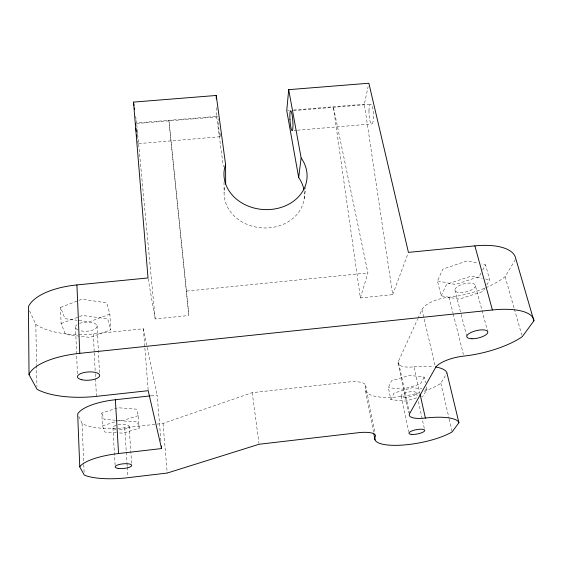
<?xml version="1.0" encoding="UTF-8"?>
<svg xmlns="http://www.w3.org/2000/svg" width="562" height="562" viewBox="0 0 562 562"><rect width="100%" height="100%" fill="white"/><g stroke="black" fill="none" stroke-linecap="round" stroke-linejoin="round"><path stroke-width="0.42" stroke-dasharray="2.81 2.11" d="M137.964 143.64L137.557 137.458M304.147 198.702L305.742 187.455M360.382 297.951L367.927 272.963L333.336 106.773L360.382 297.951L392.683 294.643L364.331 104.223L368.131 86.597M392.683 294.643L408.131 253.195M409.586 413.723L398.374 361.485L417.601 319.188M417.959 318.387L421.95 309.613A23.014 8.929 -13.1 0 1 449.031 297.214A55.624 23.07 -14.2 0 0 485.132 288.025M416.611 397.882L405.279 401.12L390.857 399.687L388.37 387.639L391.531 380.762L409.684 375.381L424.191 377.123L425.483 382.806M485.125 287.842L483.046 291.46L459.189 299.174L441.121 295.781L437.454 280.916L442.891 269.1L467.352 260.81L478.093 263.185M390.857 399.687L394.088 393L412.382 387.689L421.809 388.728M441.121 295.781L446.699 284.253L471.42 276.054L482.217 278.309M424.191 377.123L420.411 384.05L402.729 389.199L388.37 387.639M481.072 272.984L479.049 276.694L455.431 284.498L437.454 280.916M482.695 270.02L485.533 264.828L481.402 263.915M426.403 386.867L426.958 389.297L423.095 396.034L421.472 396.498M486.783 284.941L489.692 279.876L485.533 264.828M424.106 391.208A41.806 13.643 -11.1 0 0 439.891 383.937L440.819 383.27L447.001 373.006M485.898 287.702A55.624 23.07 -14.2 0 0 503.763 277.726L505.105 276.623L515.684 259.068M60.57 307.435L81.708 299.237L106.682 302.806L109.857 314.144L110.791 329.817L90.025 337.411L65.508 334.481L61.082 323.543L60.57 307.435L64.967 318.696L77.12 320.27M61.082 323.543L82.424 315.451L107.616 318.802L110.791 329.817M109.857 314.144L89.281 321.843L77.992 320.382M78.778 416.428L82.087 423.509L82.951 424.008A43.26 14.408 -4.8 0 0 124.736 427.759L163.043 423.425L252.24 392.669L348.637 381.97A19.832 6.596 -9.8 0 1 365.588 386.951L365.469 390.59L373.533 432.22M116.236 432.761L104.989 432.08L102.467 425.856L101.799 413.021L118.041 407.752L136.454 409.164L138.273 415.655L139.165 428.209L123.155 433.176L117.1 432.81M102.467 425.856L117.191 421.177M138.273 415.655L122.375 420.699L116.355 420.285M151.073 395.796L157.17 395.128L160.992 441.669M79.144 334.636A57.528 25.051 -2.7 0 0 93.327 333.94L143.387 328.77L157.17 395.128M148.164 278.801L155.175 318.963L188.867 315.514L168.902 120.31L188.867 315.514M186.591 291.081L367.927 272.963M138.744 143.605L220.192 136.728M294.031 130.496L296.638 130.279M297.502 130.201L372.065 123.907M216.468 107.672L216.63 116.383L136.636 122.966L136.257 120.465M287.603 110.538L289.332 110.398M293.645 110.047L364.331 104.223M136.58 123.535L218.4 116.798M293.455 110.616L370.962 104.23M115.491 420.228L104.314 419.463L101.799 413.021M118.828 420.657L137.353 421.922L139.165 428.209M425.237 389.108L426.958 389.297M485.54 279.005L489.692 279.876M29.568 310.962L35.82 324.351L37.064 325.243A57.528 25.051 -2.7 0 0 78.357 334.629M365.469 390.59L366.445 392.185A41.806 13.643 -11.1 0 0 419.308 392.705M505.105 276.623L514.16 308.306M514.399 309.142L521.782 334.987M475.403 285.714A10.502 4.194 -14 0 1 460.109 292.647A10.502 4.194 -14 0 1 459.983 285.229A10.502 4.194 -14 0 1 475.403 285.714L487.38 330.491M454.925 290.104L460.959 313.737M461.177 314.579L466.558 335.676M449.031 297.214L453.042 313.196M453.253 314.032L463.383 354.411M440.819 383.27L449.017 418.17M449.214 419.02L452.213 431.792M421.95 309.613L435.536 367.632M398.374 361.485A20.077 6.941 -11.6 0 0 413.983 366.838L419.87 393.302M416.498 393L417.433 397.243M418.374 401.479L424.739 430.316M398.142 363.368L408.743 412.817M401.036 396.069L408.588 431.658M365.644 385.195L374.854 432.585M135.639 116.292L136.137 119.629M216.63 116.383L223.353 166.654M252.24 392.669L258.991 443.397M137.023 132.323L137.212 134.065M136.798 124.708L155.175 318.963M163.043 423.425L167.216 473.049M143.387 328.77L144.806 347.084M144.877 347.955L148.192 390.688M129.112 426.129L131.691 465.188M124.736 427.759L126.246 451.412M126.302 452.291L126.97 462.8M127.026 463.678L127.195 466.305M127.251 467.184L127.813 475.944M112.948 427.956L115.203 467.12M97.057 325.63L99.579 374.081M93.327 333.94L94.233 352.149M94.275 353.013L95.273 372.95M95.315 373.821L96.432 396.358M82.087 423.509L83.752 463.65M83.787 464.521L84.188 474.117M75.512 326.641L77.465 375.36M35.82 324.351L36.551 364.647M36.565 365.525L36.944 386.551M224.02 182.172L224.097 192.675M118.069 424.816A8.156 2.613 -5 0 1 129.148 426.439A8.156 2.613 -5 0 1 117.774 429.677M115.969 429.473A8.156 2.613 -5 0 1 116.201 425.293M79.558 323.396A10.868 4.552 -2.9 0 1 94.17 323.206A10.868 4.552 -2.9 0 1 94.437 329.353A10.868 4.552 -2.9 0 1 79.867 330.625M77.83 329.894A10.868 4.552 -2.9 0 1 77.036 324.695M413.983 366.838A41.806 13.643 -11.1 0 1 433.787 366.698M304.161 191.354A40.176 33.776 4 0 1 262.054 227.884A40.176 33.776 4 0 1 225.025 186.113M220.269 133.587A10.081 0.583 84.9 0 1 219.798 135.871A10.081 0.583 84.9 0 1 218.541 125.537L218.351 123.022A10.081 0.583 84.9 0 1 218.161 118.891M368.981 110.517L368.974 113.011A9.926 2.227 86.9 0 0 371.208 123.703A9.926 2.227 86.9 0 0 373.505 117.774L373.519 115.238A9.926 2.227 86.9 0 0 371.278 104.469A9.926 2.227 86.9 0 0 368.981 110.517M403.664 397.299A7.882 2.473 -11 0 0 416.372 393.674A7.882 2.473 -11 0 0 406.256 392.571A7.882 2.473 -11 0 0 403.664 397.299"/><path stroke-width="0.84" d="M135.695 124.279L135.709 123.605M373.863 433.92L375.016 439.87L375.964 441.24A42.93 11.83 -10.6 0 0 408.89 444.486A42.93 11.83 -10.6 0 0 451.244 432.396L452.213 431.792L458.908 422.701L458.74 422.195A42.93 11.83 -10.6 0 0 425.378 418.051A20.646 6.034 -11.1 0 1 409.586 413.723L435.536 367.632A23.759 7.826 -12.3 0 1 463.805 356.09A57.591 20.33 -13.2 0 0 520.833 337.664L522.26 336.659L533.9 320.853L515.607 258.021A55.624 23.07 -14.2 0 0 474.876 245.861L408.433 252.387L368.855 83.239L288.706 89.66L286.739 110.609L298.668 177.473A40.176 33.776 4 0 1 303.937 189.893M298.668 177.473L301.134 157.95L288.706 89.66M375.016 439.87L374.77 438.353L375.247 436.702A20.358 5.725 -9.6 0 0 358.057 432.74L259.103 444.254L167.216 473.049L127.918 477.693A44.454 12.505 -5.4 0 1 85.101 475.403L84.223 474.995L79.762 466.882L80.113 466.298A44.454 12.505 -5.4 0 1 118.568 453.534L161.561 448.56L148.192 390.688L96.432 396.358A59.642 22.143 -3.6 0 1 38.279 389.937L36.994 389.178L29.034 374.714L29.386 373.702A59.642 22.143 -3.6 0 1 79.783 353.336L492.403 309.978A57.591 20.33 -13.2 0 1 533.865 319.926L533.9 320.853M79.762 466.882L77.682 414.068L78.027 413.4A43.26 14.408 -4.8 0 1 115.358 399.73L150.202 395.894M29.034 374.714L28.437 306.669A57.528 25.051 -2.7 0 1 76.917 284.927L148.017 277.944L133.524 102.101L216.244 95.47L225.587 164.547L225.671 183.992M474.876 245.861L492.403 309.978M458.908 422.701L446.818 372.423A41.806 13.643 -11.1 0 0 435.402 366.937M420.06 394.152L425.378 418.051M133.524 102.101L134.023 105.445M134.395 107.946L134.641 109.618M136.657 135.028L136.826 136.482M136.278 131.501L135.976 128.241M161.343 445.975L161.561 448.56M115.358 399.73L118.568 453.534M76.917 284.927L79.783 353.336M216.244 95.47L216.307 98.954M301.134 157.95A41.602 34.563 4 0 1 270.912 209.436A41.602 34.563 4 0 1 225.587 164.547M289.964 119.587L289.866 117.086A10.004 1.37 85.8 0 1 291.046 111.079A10.004 1.37 85.8 0 1 292.858 121.982L292.95 124.525A10.004 1.37 85.8 0 1 291.762 130.412A10.004 1.37 85.8 0 1 289.964 119.587M471.989 338.753A10.783 3.801 -13.2 0 0 487.837 332.177A10.783 3.801 -13.2 0 0 472.087 331.994A10.783 3.801 -13.2 0 0 471.989 338.753M118.175 468.406A8.325 2.339 -5.4 0 0 131.62 465.807A8.325 2.339 -5.4 0 0 120.521 464.191A8.325 2.339 -5.4 0 0 118.175 468.406M81.778 379.743A11.163 4.138 -3.7 0 0 99.622 376.02A11.163 4.138 -3.7 0 0 84.321 372.487A11.163 4.138 -3.7 0 0 81.778 379.743M411.581 434.405A8.044 2.213 -10.6 0 0 424.591 430.928A8.044 2.213 -10.6 0 0 414.342 430.113A8.044 2.213 -10.6 0 0 411.581 434.405"/></g></svg>
